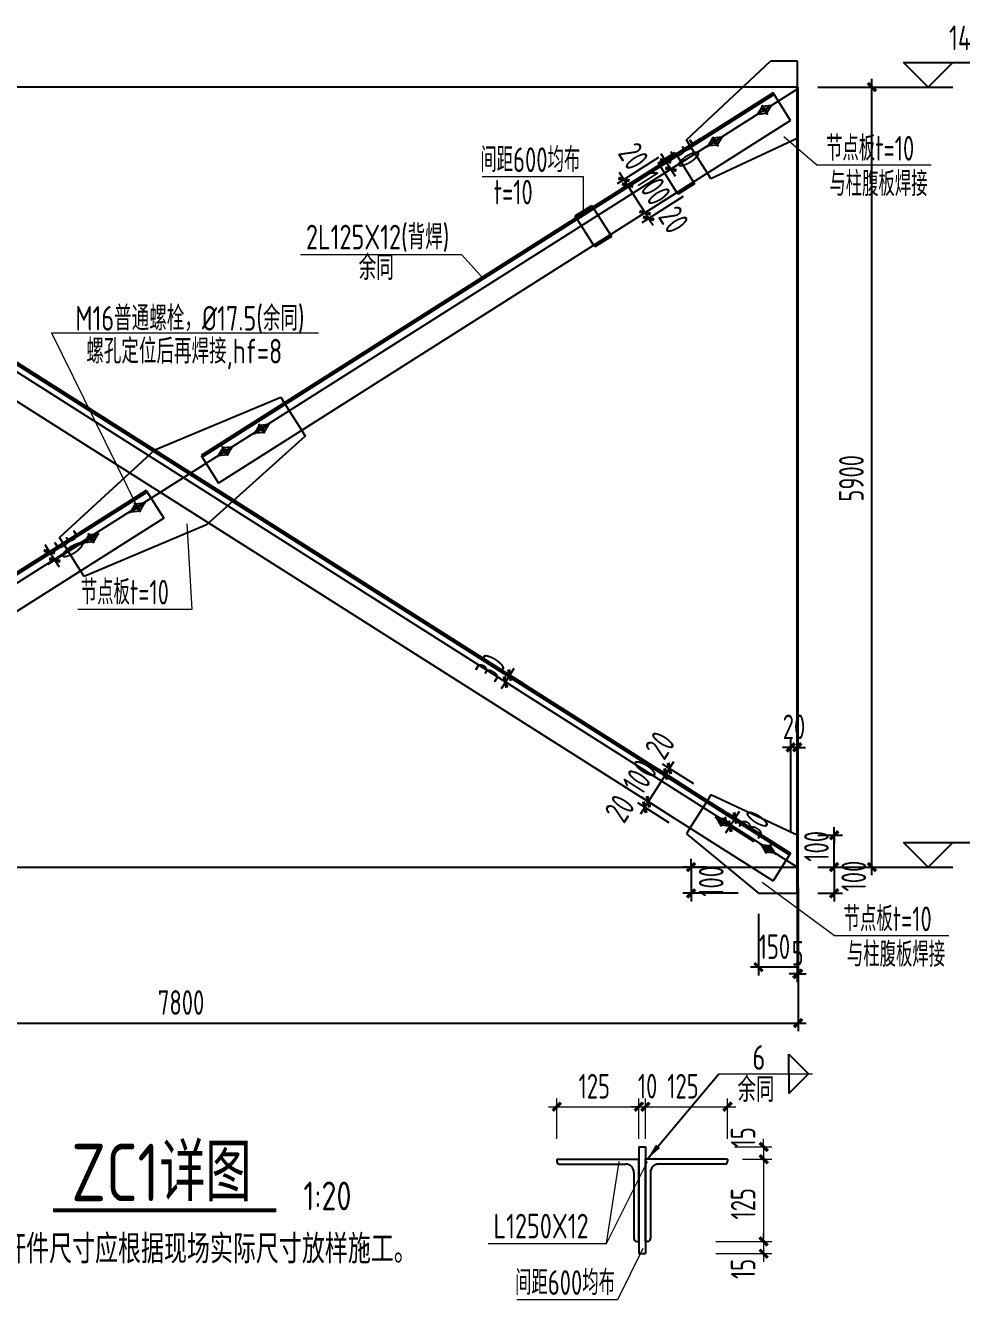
# Model space of a CAD drawing. Extents: x 19118 to 566552, y -1188739 to 92943.
# Drawn here: x 169896 to 187009, y -864428 to -841138 of the extents above; entities that cross this region are included whole.
import ezdxf
from ezdxf.enums import TextEntityAlignment as Align

# ---------------------------------------------------------------- set-up
doc = ezdxf.new("R2010")
doc.units = 0
doc.header["$LTSCALE"] = 1000
doc.header["$MEASUREMENT"] = 0
doc.linetypes.add('DASHED', pattern=[0.75, 0.5, -0.25])
doc.layers.get('0').update_dxf_attribs({"linetype": 'CONTINUOUS'})
doc.layers.get('Defpoints').update_dxf_attribs({"linetype": 'CONTINUOUS'})
for name, color, linetype in [('AXIS', 3, 'CONTINUOUS'), ('BOLT', 2, 'CONTINUOUS'), ('COLU', 7, 'CONTINUOUS'), ('DIM', 3, 'CONTINUOUS'), ('NUM', 7, 'CONTINUOUS'), ('Prof', 2, 'CONTINUOUS'), ('Profx', 9, 'DASHED'), ('TEXT', 7, 'CONTINUOUS'), ('THIN', 7, 'CONTINUOUS'), ('WELD', 7, 'CONTINUOUS')]:
    doc.layers.add(name, color=color, linetype=linetype)
doc.styles.get("Standard").update_dxf_attribs({"font": 'atssdeng.shx', "bigfont": 'atssdchn.shx'})
doc.styles.add('TSSD_Dimension', font='Tssdeng.shx', dxfattribs={"width": 0.7, "bigfont": 'hztxt.shx'})
doc.styles.add('TSSD_Label', font='tssdeng.shx', dxfattribs={"width": 0.6, "bigfont": 'hztxt.shx'})
doc.styles.add('TSSD_Rein', font='atssdeng.shx', dxfattribs={"width": 0.7, "bigfont": 'atssdchn.shx'})
doc.dimstyles.new('TSSD_25_100', dxfattribs={"dimtxt": 300, "dimasz": 100, "dimexe": 100, "dimexo": 250, "dimgap": 100, "dimtad": 1, "dimdec": 0, "dimlfac": 0.25, "dimzin": 0, "dimdsep": 46, "dimtxsty": 'TSSD_Dimension', "dimblk": 'ARCHTICK', "dimcen": 0, "dimdle": 100, "dimclrt": 7, "dimadec": 0, "dimazin": 0, "dimtfac": 1, "dimtdec": 0, "dimtix": 1, "dimtmove": 2, "dimatfit": 3, "dimfxl": 1, "dimtolj": 1, "dimtzin": 0, "dimarcsym": 0})
doc.dimstyles.new('TSSD_50_100', dxfattribs={"dimtxt": 300, "dimasz": 100, "dimexe": 100, "dimexo": 250, "dimgap": 100, "dimtad": 1, "dimdec": 0, "dimlfac": 0.5, "dimzin": 0, "dimdsep": 46, "dimtxsty": 'TSSD_Dimension', "dimblk": 'ARCHTICK', "dimcen": 0, "dimdle": 100, "dimclrt": 7, "dimadec": 0, "dimazin": 0, "dimtfac": 1, "dimtdec": 0, "dimtix": 1, "dimtmove": 2, "dimatfit": 3, "dimfxl": 1, "dimtolj": 1, "dimtzin": 0, "dimarcsym": 0})
doc.dimstyles.new('TSSD_LEADER_STYLE_200.0', dxfattribs={"dimtxt": 0.18, "dimasz": 200, "dimexe": 0.18, "dimexo": 0.0625, "dimgap": 0.09, "dimtad": 0, "dimtih": 1, "dimtoh": 1, "dimdec": 4, "dimzin": 0, "dimdsep": 46, "dimtxsty": 'Standard', "dimcen": 0.09, "dimadec": 0, "dimazin": 0, "dimtfac": 1, "dimtdec": 4, "dimtofl": 0, "dimtmove": 0, "dimatfit": 3, "dimfxl": 1, "dimtolj": 1, "dimtzin": 0, "dimarcsym": 0})

# ---------------------------------------------------------------- blocks, each defined once
blk = doc.blocks.new('_ArchTick')
at = {"color": 0, "linetype": 'ByBlock', "const_width": 0.4}
blk.add_lwpolyline([(-0.5, -0.5), (0.5, 0.5)], dxfattribs=at)
blk = doc.blocks.new('*D575')
at = {"layer": 'Defpoints', "color": 0}
for p in [(168821, -776432), (168831, -776432), (168831, -777733)]:
    blk.add_point(p, dxfattribs=at)
at = {"layer": 'DIM', "color": 0, "lineweight": -2}
for p, q in [((168821, -776682), (168821, -777833)), ((168831, -776682), (168831, -777833)), ((168821, -777733), (168721, -777733)), ((168821, -777733), (168831, -777733)), ((168831, -777733), (168931, -777733))]:
    blk.add_line(p, q, dxfattribs=at)
at = {"layer": 'DIM', "color": 0, "lineweight": -2, "xscale": 100, "yscale": 100, "zscale": 100}
blk.add_blockref('_ArchTick', (168821, -777733), dxfattribs=at)
at = {"layer": 'DIM', "color": 0, "lineweight": -2, "xscale": 100, "yscale": 100, "zscale": 100, "rotation": 180}
blk.add_blockref('_ArchTick', (168831, -777733), dxfattribs=at)
at = {"layer": 'DIM', "color": 7, "insert": (168826, -777483), "char_height": 300, "attachment_point": 5, "style": 'TSSD_Dimension'}
blk.add_mtext('\\A1;5', dxfattribs=at)
blk = doc.blocks.new('*D585')
at = {"layer": 'Defpoints', "color": 0}
for p in [(160340, -772187), (160404, -772288), (159706, -772589)]:
    blk.add_point(p, dxfattribs=at)
at = {"layer": 'DIM', "color": 0, "lineweight": -2}
for p, q in [((160129, -772321), (159622, -772642)), ((160193, -772422), (159686, -772744)), ((159706, -772589), (159653, -772504)), ((159771, -772690), (159706, -772589)), ((159771, -772690), (159824, -772775))]:
    blk.add_line(p, q, dxfattribs=at)
at = {"layer": 'DIM', "color": 0, "lineweight": -2, "xscale": 100, "yscale": 100, "zscale": 100}
for p, rotation in [((159706, -772589), 302.3820083407569), ((159771, -772690), 122.3820083407569)]:
    blk.add_blockref('_ArchTick', p, dxfattribs=dict(at, rotation=rotation))
at = {"layer": 'DIM', "color": 7, "insert": (159950, -772506), "char_height": 300, "attachment_point": 5, "rotation": 302.382, "style": 'TSSD_Dimension'}
blk.add_mtext('\\A1;30', dxfattribs=at)
blk = doc.blocks.new('_WELD004')
at = {"color": 0, "linetype": 'ByBlock'}
for p, q in [((0, 1), (1, 0)), ((0, 0), (0, 1))]:
    blk.add_line(p, q, dxfattribs=at)
blk = doc.blocks.new('*D586')
at = {"layer": 'Defpoints', "color": 0}
for p in [(167850, -767424), (167915, -767525), (167217, -767826)]:
    blk.add_point(p, dxfattribs=at)
at = {"layer": 'DIM', "color": 0, "lineweight": -2}
for p, q in [((167639, -767558), (167132, -767879)), ((167217, -767826), (167163, -767741)), ((167704, -767659), (167197, -767981)), ((167281, -767927), (167217, -767826)), ((167281, -767927), (167335, -768012))]:
    blk.add_line(p, q, dxfattribs=at)
at = {"layer": 'DIM', "color": 0, "lineweight": -2, "xscale": 100, "yscale": 100, "zscale": 100}
for p, rotation in [((167217, -767826), 302.3820083408102), ((167281, -767927), 122.3820083408101)]:
    blk.add_blockref('_ArchTick', p, dxfattribs=dict(at, rotation=rotation))
at = {"layer": 'DIM', "color": 7, "insert": (167460, -767743), "char_height": 300, "attachment_point": 5, "rotation": 302.382, "style": 'TSSD_Dimension'}
blk.add_mtext('\\A1;30', dxfattribs=at)
blk = doc.blocks.new('*D587')
at = {"layer": 'Defpoints', "color": 0}
for p in [(167600, -768057), (167643, -768124), (167009, -768526)]:
    blk.add_point(p, dxfattribs=at)
at = {"layer": 'DIM', "color": 0, "lineweight": -2}
for p, q in [((167389, -768191), (166882, -768512)), ((166966, -768458), (166913, -768374)), ((167432, -768258), (166925, -768580)), ((166966, -768458), (167009, -768526)), ((167009, -768526), (167063, -768611))]:
    blk.add_line(p, q, dxfattribs=at)
at = {"layer": 'DIM', "color": 0, "lineweight": -2, "xscale": 100, "yscale": 100, "zscale": 100}
for p, rotation in [((166966, -768458), 302.382008340789), ((167009, -768526), 122.382008340789)]:
    blk.add_blockref('_ArchTick', p, dxfattribs=dict(at, rotation=rotation))
at = {"layer": 'DIM', "color": 7, "insert": (167315, -768542), "char_height": 300, "attachment_point": 5, "rotation": 302.382, "style": 'TSSD_Dimension'}
blk.add_mtext('\\A1;20', dxfattribs=at)
blk = doc.blocks.new('*D588')
at = {"layer": 'Defpoints', "color": 0}
for p in [(167343, -767651), (167386, -767719), (166709, -768053)]:
    blk.add_point(p, dxfattribs=at)
at = {"layer": 'DIM', "color": 0, "lineweight": -2}
for p, q in [((167132, -767785), (166625, -768106)), ((167175, -767853), (166668, -768174)), ((166709, -768053), (166656, -767968)), ((166752, -768121), (166709, -768053)), ((166752, -768121), (166806, -768205))]:
    blk.add_line(p, q, dxfattribs=at)
at = {"layer": 'DIM', "color": 0, "lineweight": -2, "xscale": 100, "yscale": 100, "zscale": 100}
for p, rotation in [((166709, -768053), 302.3820083408688), ((166752, -768121), 122.3820083408688)]:
    blk.add_blockref('_ArchTick', p, dxfattribs=dict(at, rotation=rotation))
at = {"layer": 'DIM', "color": 7, "insert": (166825, -767769), "char_height": 300, "attachment_point": 5, "rotation": 302.382, "style": 'TSSD_Dimension'}
blk.add_mtext('\\A1;20', dxfattribs=at)
blk = doc.blocks.new('*D589')
at = {"layer": 'Defpoints', "color": 0}
for p in [(167386, -767719), (167600, -768057), (166752, -768121)]:
    blk.add_point(p, dxfattribs=at)
at = {"layer": 'DIM', "color": 0, "lineweight": -2}
for p, q in [((167175, -767853), (166668, -768174)), ((166752, -768121), (166698, -768036)), ((166966, -768458), (166752, -768121)), ((167389, -768191), (166882, -768512)), ((166966, -768458), (167020, -768543))]:
    blk.add_line(p, q, dxfattribs=at)
at = {"layer": 'DIM', "color": 0, "lineweight": -2, "xscale": 100, "yscale": 100, "zscale": 100}
for p, rotation in [((166752, -768121), 302.3820083407965), ((166966, -768458), 122.3820083407965)]:
    blk.add_blockref('_ArchTick', p, dxfattribs=dict(at, rotation=rotation))
at = {"layer": 'DIM', "color": 7, "insert": (167070, -768156), "char_height": 300, "attachment_point": 5, "rotation": 302.382, "style": 'TSSD_Dimension'}
blk.add_mtext('\\A1;100', dxfattribs=at)
blk = doc.blocks.new('*D590')
at = {"layer": 'Defpoints', "color": 0}
for p in [(168065, -775834), (168572, -776155), (168507, -776257)]:
    blk.add_point(p, dxfattribs=at)
at = {"layer": 'DIM', "color": 0, "lineweight": -2}
for p, q in [((168361, -776022), (167980, -775780)), ((168000, -775935), (168065, -775834)), ((168065, -775834), (168118, -775750)), ((168296, -776123), (167916, -775882)), ((168000, -775935), (167947, -776020))]:
    blk.add_line(p, q, dxfattribs=at)
at = {"layer": 'DIM', "color": 0, "lineweight": -2, "xscale": 100, "yscale": 100, "zscale": 100}
for p, rotation in [((168000, -775935), 57.61799165916015), ((168065, -775834), 237.6179916591601)]:
    blk.add_blockref('_ArchTick', p, dxfattribs=dict(at, rotation=rotation))
at = {"layer": 'DIM', "color": 7, "insert": (168295, -775907), "char_height": 300, "attachment_point": 5, "rotation": 57.618, "style": 'TSSD_Dimension'}
blk.add_mtext('\\A1;30', dxfattribs=at)
blk = doc.blocks.new('*D591')
at = {"layer": 'Defpoints', "color": 0}
for p in [(168741, -774973), (168741, -776263), (168821, -776263)]:
    blk.add_point(p, dxfattribs=at)
at = {"layer": 'DIM', "color": 0, "lineweight": -2}
for p, q in [((168741, -776013), (168741, -774873)), ((168821, -776013), (168821, -774873)), ((168741, -774973), (168641, -774973)), ((168821, -774973), (168741, -774973)), ((168821, -774973), (168921, -774973))]:
    blk.add_line(p, q, dxfattribs=at)
at = {"layer": 'DIM', "color": 0, "lineweight": -2, "xscale": 100, "yscale": 100, "zscale": 100}
blk.add_blockref('_ArchTick', (168741, -774973), dxfattribs=at)
at = {"layer": 'DIM', "color": 0, "lineweight": -2, "xscale": 100, "yscale": 100, "zscale": 100, "rotation": 180}
blk.add_blockref('_ArchTick', (168821, -774973), dxfattribs=at)
at = {"layer": 'DIM', "color": 7, "insert": (168781, -774723), "char_height": 300, "attachment_point": 5, "style": 'TSSD_Dimension'}
blk.add_mtext('\\A1;20', dxfattribs=at)
blk = doc.blocks.new('*D592')
at = {"layer": 'Defpoints', "color": 0}
for p in [(167220, -775298), (167727, -775619), (167770, -775552)]:
    blk.add_point(p, dxfattribs=at)
at = {"layer": 'DIM', "color": 0, "lineweight": -2}
for p, q in [((167559, -775418), (167178, -775177)), ((167263, -775230), (167220, -775298)), ((167263, -775230), (167316, -775146)), ((167516, -775485), (167136, -775244)), ((167220, -775298), (167166, -775382))]:
    blk.add_line(p, q, dxfattribs=at)
at = {"layer": 'DIM', "color": 0, "lineweight": -2, "xscale": 100, "yscale": 100, "zscale": 100}
for p, rotation in [((167220, -775298), 57.61799165916644), ((167263, -775230), 237.6179916591664)]:
    blk.add_blockref('_ArchTick', p, dxfattribs=dict(at, rotation=rotation))
at = {"layer": 'DIM', "color": 7, "insert": (167147, -774947), "char_height": 300, "attachment_point": 5, "rotation": 57.618, "style": 'TSSD_Dimension'}
blk.add_mtext('\\A1;20', dxfattribs=at)
blk = doc.blocks.new('*D593')
at = {"layer": 'Defpoints', "color": 0}
for p in [(167006, -775636), (167727, -775619), (167513, -775957)]:
    blk.add_point(p, dxfattribs=at)
at = {"layer": 'DIM', "color": 0, "lineweight": -2}
for p, q in [((167220, -775298), (167274, -775213)), ((167220, -775298), (167006, -775636)), ((167516, -775485), (167136, -775244)), ((167302, -775823), (166921, -775582)), ((167006, -775636), (166952, -775720))]:
    blk.add_line(p, q, dxfattribs=at)
at = {"layer": 'DIM', "color": 0, "lineweight": -2, "xscale": 100, "yscale": 100, "zscale": 100}
for p, rotation in [((167220, -775298), 237.6179916592054), ((167006, -775636), 57.61799165920537)]:
    blk.add_blockref('_ArchTick', p, dxfattribs=dict(at, rotation=rotation))
at = {"layer": 'DIM', "color": 7, "insert": (166902, -775333), "char_height": 300, "attachment_point": 5, "rotation": 57.618, "style": 'TSSD_Dimension'}
blk.add_mtext('\\A1;100', dxfattribs=at)
blk = doc.blocks.new('*D594')
at = {"layer": 'Defpoints', "color": 0}
for p in [(166963, -775703), (167513, -775957), (167470, -776025)]:
    blk.add_point(p, dxfattribs=at)
at = {"layer": 'DIM', "color": 0, "lineweight": -2}
for p, q in [((167259, -775891), (166878, -775650)), ((167302, -775823), (166921, -775582)), ((167006, -775636), (166963, -775703)), ((167006, -775636), (167059, -775551)), ((166963, -775703), (166909, -775788))]:
    blk.add_line(p, q, dxfattribs=at)
at = {"layer": 'DIM', "color": 0, "lineweight": -2, "xscale": 100, "yscale": 100, "zscale": 100}
for p, rotation in [((167006, -775636), 237.6179916591664), ((166963, -775703), 57.61799165916644)]:
    blk.add_blockref('_ArchTick', p, dxfattribs=dict(at, rotation=rotation))
at = {"layer": 'DIM', "color": 7, "insert": (166657, -775719), "char_height": 300, "attachment_point": 5, "rotation": 57.618, "style": 'TSSD_Dimension'}
blk.add_mtext('\\A1;20', dxfattribs=at)
blk = doc.blocks.new('新块GFHGHH')
at = {"layer": 'AXIS'}
for p, q in [((168830.8, -766927.1), (153823.2, -766927.1)), ((168820.8, -776431.9), (153833.2, -766927.1)), ((153833.2, -776431.9), (168831.5, -766944)), ((168820.8, -776431.9), (168820.8, -766927.1)), ((168830.8, -776832.1), (168830.8, -766927.1)), ((153833.2, -776431.9), (168820.8, -776431.9))]:
    blk.add_line(p, q, dxfattribs=at)
at = {"layer": 'BOLT'}
for p, q in [((168323.7, -767266), (168519.7, -767141.7)), ((168385.3, -767146.4), (168458.1, -767261.3)), ((168502.8, -767152.4), (168396, -767163.3)), ((168502.8, -767152.4), (168447.4, -767244.4)), ((168340.6, -767255.3), (168396, -767163.3)), ((168340.6, -767255.3), (168447.4, -767244.4)), ((167721.2, -767650.9), (167917.2, -767526.6)), ((167738.1, -767640.2), (167793.5, -767548.2)), ((167782.8, -767531.3), (167855.6, -767646.2)), ((167900.3, -767537.3), (167793.5, -767548.2)), ((167900.3, -767537.3), (167844.9, -767629.3)), ((167738.1, -767640.2), (167844.9, -767629.3)), ((162196.1, -771152), (162392.1, -771027.7)), ((162330.5, -771147.3), (162257.7, -771032.4)), ((162375.2, -771038.4), (162268.4, -771049.3)), ((162375.2, -771038.4), (162319.8, -771130.4)), ((162213, -771141.3), (162268.4, -771049.3)), ((162213, -771141.3), (162319.8, -771130.4)), ((161751.2, -771426.8), (161947.2, -771302.5)), ((161768.1, -771416.1), (161823.5, -771324.1)), ((161885.7, -771422.1), (161812.8, -771307.2)), ((161930.3, -771313.2), (161823.5, -771324.1)), ((161930.3, -771313.2), (161874.9, -771405.2)), ((161768.1, -771416.1), (161874.9, -771405.2)), ((160683.1, -772111.5), (160879.1, -771987.2)), ((160700, -772100.8), (160755.4, -772008.8)), ((160700, -772100.8), (160806.8, -772089.9)), ((160817.5, -772106.8), (160744.6, -771991.9)), ((160862.2, -771997.9), (160755.4, -772008.8)), ((160862.2, -771997.9), (160806.8, -772089.9)), ((160118.1, -772487.3), (160314.2, -772363)), ((160135, -772476.6), (160190.4, -772384.6)), ((160252.6, -772482.6), (160179.7, -772367.7)), ((160297.3, -772373.7), (160190.4, -772384.6)), ((160297.3, -772373.7), (160241.9, -772465.7)), ((160135, -772476.6), (160241.9, -772465.7)), ((167818, -775819.6), (168014, -775943.9)), ((167834.9, -775830.3), (167941.7, -775841.2)), ((167834.9, -775830.3), (167890.3, -775922.3)), ((167952.4, -775824.3), (167879.6, -775939.2)), ((167997.1, -775933.2), (167941.7, -775841.2)), ((167997.1, -775933.2), (167890.3, -775922.3)), ((168367, -776148.8), (168563, -776273.2)), ((168383.9, -776159.6), (168490.8, -776170.5)), ((168383.9, -776159.6), (168439.3, -776251.6)), ((168501.5, -776153.6), (168428.6, -776268.5)), ((168546.2, -776262.4), (168439.3, -776251.6)), ((168546.2, -776262.4), (168490.8, -776170.5))]:
    blk.add_line(p, q, dxfattribs=at)
at = {"layer": 'BOLT', "const_width": 32}
for points in [[(168408.2, -767212.4, -1), (168435.2, -767195.3, -1), (168408.2, -767212.4)], [(167805.7, -767597.4, -1), (167832.7, -767580.2, -1), (167805.7, -767597.4)], [(162280.6, -771098.4, 1), (162307.6, -771081.3, 1), (162280.6, -771098.4)], [(161835.7, -771373.2, 1), (161862.7, -771356.1, 1), (161835.7, -771373.2)], [(160767.6, -772057.9, 1), (160794.6, -772040.8, 1), (160767.6, -772057.9)], [(160202.6, -772433.7, 1), (160229.7, -772416.6, 1), (160202.6, -772433.7)], [(167902.5, -775873.2, -1), (167929.5, -775890.3, -1), (167902.5, -775873.2)], [(168451.5, -776202.4, -1), (168478.6, -776219.6, -1), (168451.5, -776202.4)]]:
    blk.add_lwpolyline(points, format="xyb", dxfattribs=at)
at = {"layer": 'COLU', "lineweight": 5}
for p, q in [((170454.3, -767879.9), (169061.8, -767879.9)), ((164979.4, -768018.1), (166211.9, -768018.1)), ((166211.9, -768018.1), (166211.9, -768445.6)), ((164998, -769261.3), (164730.7, -768964.7)), ((160052.9, -773289.8), (161445.4, -773289.8)), ((170668, -777270.9), (169275.5, -777270.9)), ((166634.9, -781702.1, 3940.4), (166942.8, -781077.5, 3940.4)), ((165402.3, -781702.1, 3940.4), (166634.9, -781702.1, 3940.4))]:
    blk.add_line(p, q, dxfattribs=at)
at = {"layer": 'DIM'}
for p, q in [((169731.2, -776531.9), (169731.2, -766827.1)), ((169070.8, -766927.1), (169831.2, -766927.1)), ((165434.2, -774284.2), (165180.7, -774123.4)), ((165487.8, -774199.7), (165234.3, -774038.9)), ((165318.8, -774092.5), (165265.2, -774177)), ((165318.8, -774092.5), (165372.4, -774008)), ((165265.2, -774177), (165211.6, -774261.5)), ((169271, -776043.9), (169271, -775943.8)), ((169070.9, -776043.9), (169371, -776043.9)), ((169070.9, -776043.9), (169371, -776043.9)), ((169271, -776431.9), (169271, -776043.9)), ((169271, -776043.9), (169271, -776143.9)), ((167711.8, -776431.9), (167426.3, -776431.9)), ((167526.3, -776431.9), (167526.3, -776331.8)), ((167526.3, -776431.9), (167526.3, -776752)), ((169070.8, -776431.9), (169831.2, -776431.9)), ((169070.9, -776431.9), (169371, -776431.9)), ((169070.9, -776431.9), (169371, -776431.9)), ((169271, -776431.9), (169271, -776331.8)), ((169271, -776431.9), (169271, -776752)), ((169271, -776431.9), (169271, -776531.9)), ((168099.4, -776752), (167426.3, -776752)), ((167526.3, -776752), (167526.3, -776852.1)), ((169070.9, -776752), (169371, -776752)), ((169271, -776752), (169271, -776852.1)), ((168349.5, -777002.1), (168349.5, -777752.5)), ((168830.8, -777082.2), (168830.8, -778432.9)), ((168349.5, -777652.5), (168249.5, -777652.5)), ((168820.8, -777652.5), (168349.5, -777652.5)), ((153723.1, -778332.8), (168930.8, -778332.8))]:
    blk.add_line(p, q, dxfattribs=at)
at = {"layer": 'DIM', "lineweight": 5}
for p, q in [((165890.3, -779742.5, 3940.4), (165890.3, -779252.4, 3940.4)), ((166890.8, -779742.5, 3940.4), (166890.8, -779252.4, 3940.4)), ((166890.8, -779742.4, 3940.4), (166890.8, -779252.4, 3940.4)), ((166970.9, -779742.4, 3940.4), (166970.9, -779252.4, 3940.4)), ((166970.9, -779742.5, 3940.4), (166970.9, -779252.4, 3940.4)), ((167971.4, -779742.5, 3940.4), (167971.4, -779252.4, 3940.4)), ((165790.3, -779352.4, 3940.4), (166990.8, -779352.4, 3940.4)), ((166890.8, -779352.4, 3940.4), (166790.8, -779352.4, 3940.4)), ((166870.9, -779352.4, 3940.4), (168071.4, -779352.4, 3940.4)), ((166890.8, -779352.4, 3940.4), (166970.9, -779352.4, 3940.4)), ((166970.9, -779352.4, 3940.4), (167070.9, -779352.4, 3940.4)), ((168055.2, -779842.5, 3940.4), (168511.5, -779842.5, 3940.4)), ((168411.5, -779842.5, 3940.4), (168411.5, -779742.5, 3940.4)), ((168411.5, -779842.5, 3940.4), (168411.5, -779992.5, 3940.4)), ((168411.5, -779892.5, 3940.4), (168411.5, -781093.1, 3940.4)), ((168155.3, -779992.5, 3940.4), (168511.5, -779992.5, 3940.4)), ((168155.3, -779992.5, 3940.4), (168511.5, -779992.5, 3940.4)), ((168411.5, -779992.5, 3940.4), (168411.5, -780092.5, 3940.4)), ((168411.5, -780993.1, 3940.4), (168411.5, -780893.1, 3940.4)), ((167830.3, -780993.1, 3940.4), (168511.5, -780993.1, 3940.4)), ((167830.3, -780993.1, 3940.4), (168511.5, -780993.1, 3940.4)), ((168411.5, -780993.1, 3940.4), (168411.5, -781143.1, 3940.4)), ((167830.3, -781143.1, 3940.4), (168511.5, -781143.1, 3940.4)), ((168411.5, -781143.1, 3940.4), (168411.5, -781243.1, 3940.4))]:
    blk.add_line(p, q, dxfattribs=at)
at = {"layer": 'NUM', "const_width": 50}
blk.add_lwpolyline([(159749.9, -780614.4), (162471.8, -780614.4)], dxfattribs=at)
at = {"layer": 'Prof', "color": 4}
for p, q in [((167469.6, -767570.7), (168500.6, -766606.9)), ((168500.6, -766606.9), (168820.8, -766606.9)), ((168820.8, -766606.9), (168820.8, -767552)), ((154127.6, -766995.3), (168740.7, -776262.6)), ((168526.4, -766995.3), (161553.9, -771417.1)), ((168740.7, -767333.2), (168526.4, -766995.3)), ((154114.7, -767015.6), (168727.9, -776282.9)), ((168539.3, -767015.6), (161566.7, -771437.4)), ((153913.2, -767333.2), (168526.4, -776600.6)), ((168740.7, -767333.2), (161768.2, -771755.1)), ((167512.5, -767638.3), (167469.6, -767570.7)), ((168820.8, -767552), (167769.7, -768043.8)), ((167127.9, -767853.8), (167330.6, -767725.2)), ((167330.6, -767725.2), (167343.5, -767745.4)), ((167140.7, -767874), (167127.9, -767853.8)), ((167557.8, -768083.4), (167570.7, -768103.7)), ((167769.7, -768043.8), (167726.8, -767976.2)), ((167367.9, -768232.3), (167355.1, -768212)), ((167570.7, -768103.7), (167367.9, -768232.3)), ((167435.5, -768189.4), (167422.6, -768169.1)), ((166114, -768496.8), (166316.7, -768368.2)), ((166316.7, -768368.2), (166329.6, -768388.4)), ((166126.8, -768517), (166114, -768496.8)), ((166354, -768875.3), (166341.1, -768855)), ((166556.8, -768746.7), (166354, -768875.3)), ((166543.9, -768726.4), (166556.8, -768746.7)), ((160992.7, -771349), (162524.9, -770706.5)), ((162524.9, -770706.5), (162567.8, -770774.1)), ((162825, -771179.7), (161619.9, -772259.9)), ((162782.1, -771112.1), (162825, -771179.7)), ((159829, -772416.2), (160992.7, -771349)), ((161553.9, -771417.1), (161768.2, -771755.1)), ((160885.8, -771840.8), (153913.2, -776262.6)), ((160898.6, -771861.1), (153926.1, -776282.9)), ((160885.8, -771840.8), (161100.1, -772178.8)), ((161100.1, -772178.8), (154127.6, -776600.6)), ((161619.9, -772259.9), (160129.1, -772889.4)), ((159871.9, -772483.8), (159829, -772416.2)), ((160129.1, -772889.4), (160086.2, -772821.8)), ((167769.8, -775551.8), (167727, -775619.4)), ((168820.8, -776043.9), (167769.7, -775552)), ((167512.5, -775957.6), (167469.6, -776025.2)), ((167469.6, -776025.2), (168349.5, -776752)), ((168820.8, -776752), (168820.8, -776043.9)), ((168740.7, -776262.6), (168526.4, -776600.6)), ((168349.5, -776752), (168820.8, -776752)), ((166890.8, -779842.5, 3940.4), (166970.9, -779842.5, 3940.4)), ((166890.8, -779842.5, 3940.4), (166890.8, -781143.1, 3940.4)), ((166970.9, -779842.5, 3940.4), (166970.9, -781143.1, 3940.4)), ((166890.8, -781143.1, 3940.4), (166970.9, -781143.1, 3940.4))]:
    blk.add_line(p, q, dxfattribs=at)
at = {"layer": 'Prof'}
for p, q in [((165890.3, -779992.5, 3940.4), (166890.8, -779992.5, 3940.4)), ((165890.3, -779992.5, 3940.4), (165890.3, -780019.2, 3940.4)), ((166890.8, -780993.1, 3940.4), (166890.8, -779992.5, 3940.4)), ((167971.4, -779992.5, 3940.4), (166970.9, -779992.5, 3940.4)), ((166970.9, -780993.1, 3940.4), (166970.9, -779992.5, 3940.4)), ((167971.4, -779992.5, 3940.4), (167971.4, -780019.2, 3940.4)), ((165923.7, -780052.6, 3940.4), (166730.8, -780052.6, 3940.4)), ((166830.8, -780152.6, 3940.4), (166830.8, -780959.7, 3940.4)), ((167030.9, -780152.6, 3940.4), (167030.9, -780959.7, 3940.4)), ((167938, -780052.6, 3940.4), (167131, -780052.6, 3940.4)), ((166864.2, -780993.1, 3940.4), (166890.8, -780993.1, 3940.4)), ((166997.6, -780993.1, 3940.4), (166970.9, -780993.1, 3940.4))]:
    blk.add_line(p, q, dxfattribs=at)
for centre, radius, start, end in [((165923.7, -780019.2, 3940.4), 33.4, 180, 270), ((167938, -780019.2, 3940.4), 33.4, 270, 0), ((166730.8, -780152.6, 3940.4), 100.1, 0, 90), ((167131, -780152.6, 3940.4), 100.1, 90, 180), ((166864.2, -780959.7, 3940.4), 33.4, 180, 270), ((166997.6, -780959.7, 3940.4), 33.4, 270, 0)]:
    blk.add_arc(centre, radius, start, end, dxfattribs=at)
at = {"layer": 'Profx', "color": 4}
for p, q in [((167343.5, -767745.4), (167557.8, -768083.4)), ((167726.8, -767976.2), (167512.5, -767638.3)), ((167355.1, -768212), (167140.7, -767874)), ((166329.6, -768388.4), (166543.9, -768726.4)), ((166341.1, -768855), (166126.8, -768517)), ((162567.8, -770774.1), (162782.1, -771112.1)), ((160086.2, -772821.8), (159871.9, -772483.8)), ((167727, -775619.4), (167512.6, -775957.3))]:
    blk.add_line(p, q, dxfattribs=at)
at = {"layer": 'TEXT', "lineweight": 5}
for p, q in [((169061.8, -767879.9), (168657.3, -767533.9)), ((162767.4, -768964.7), (164730.7, -768964.7)), ((159731.8, -769921.7, -7880.9), (160781.1, -772049.4)), ((159731.8, -769921.7, -7880.9), (162987.4, -769921.7, -7880.9)), ((161445.4, -773289.8), (161383.7, -772250.3)), ((169275.5, -777270.9), (168395.2, -776621.5)), ((166498.2, -781018, 3940.4), (166652.1, -780021.7, 3940.4)), ((166498.2, -781018, 3940.4), (166994.4, -780021.7, 3940.4)), ((165053.1, -781018, 3940.4), (166498.2, -781018, 3940.4))]:
    blk.add_line(p, q, dxfattribs=at)
at = {"layer": 'THIN'}
for p, q in [((170417.7, -766927.1), (170117.6, -766626.9)), ((170117.6, -766626.9), (170717.9, -766626.9)), ((170417.7, -766927.1), (170717.9, -766626.9)), ((170717.9, -766626.9), (171670.3, -766626.9)), ((169731.2, -766927.1), (170717.9, -766927.1)), ((170417.7, -766927.1), (170417.7, -766927.1)), ((170417.7, -776431.9), (170117.6, -776131.7)), ((170117.6, -776131.7), (170717.9, -776131.7)), ((170417.7, -776431.9), (170717.9, -776131.7)), ((170717.9, -776131.7), (171670.3, -776131.7)), ((169731.2, -776431.9), (170717.9, -776431.9)), ((170417.7, -776431.9), (170417.7, -776431.9))]:
    blk.add_line(p, q, dxfattribs=at)
at = {"layer": 'WELD', "lineweight": 5}
blk.add_line((167866.2, -778953, 3940.4), (169007, -778953, 3940.4), dxfattribs=at)
at = {"layer": 'DIM'}
for p, xscale, yscale, zscale, rotation in [((169731.2, -766927.1), 100, 100, 100, 90), ((165265.2, -774177), 100.0505002499913, 100.050500250014, 100.0505002500004, 57.61799165916641), ((165318.8, -774092.5), 100.0505002499913, 100.050500250014, 100.0505002500004, 237.6179916591664), ((169271, -776043.9), -100.050500250014, 100.050500250014, 100.0505002500004, 90), ((169271, -776043.9), -100.050500250014, 100.050500250014, 100.0505002500004, 270), ((167526.3, -776431.9), -100.050500250014, 100.050500250014, 100.0505002500004, 90), ((169271, -776431.9), -100.050500250014, 100.050500250014, 100.0505002500004, 90), ((169271, -776431.9), -100.050500250014, 100.050500250014, 100.0505002500004, 270), ((169731.2, -776431.9), 100, 100, 100, 270), ((167526.3, -776752), -100.050500250014, 100.050500250014, 100.0505002500004, 270), ((169271, -776752), -100.050500250014, 100.050500250014, 100.0505002500004, 270), ((168349.5, -777652.5), -100.050500250014, 100.050500250014, 100.0505002500004, 180)]:
    blk.add_blockref('_ArchTick', p, dxfattribs=dict(at, xscale=xscale, yscale=yscale, zscale=zscale, rotation=rotation))
at = {"layer": 'DIM', "xscale": 100.050500250014, "yscale": 100.050500250014, "zscale": 100.0505002500004}
blk.add_blockref('_ArchTick', (168830.8, -778332.8), dxfattribs=at)
at = {"layer": 'DIM', "lineweight": 5}
for p, xscale, yscale, zscale, rotation in [((165890.3, -779352.4, 3940.4), 100, 100, 100, 180), ((166970.9, -779352.4, 3940.4), 100.050500250014, 100.050500250014, 100.0505002500004, 180), ((166970.9, -779352.4, 3940.4), 100, 100, 100, 180), ((168411.5, -779842.5, 3940.4), 100, 100, 100, 270), ((168411.5, -779992.5, 3940.4), 100, 100, 100, 90), ((168411.5, -779992.5, 3940.4), 100, 100, 100, 90), ((168411.5, -780993.1, 3940.4), 100, 100, 100, 270), ((168411.5, -780993.1, 3940.4), 100, 100, 100, 270), ((168411.5, -781143.1, 3940.4), 100, 100, 100, 90)]:
    blk.add_blockref('_ArchTick', p, dxfattribs=dict(at, xscale=xscale, yscale=yscale, zscale=zscale, rotation=rotation))
for p, xscale, yscale, zscale in [((166890.8, -779352.4, 3940.4), 100, 100, 100), ((166890.8, -779352.4, 3940.4), 100.050500250014, 100.050500250014, 100.0505002500004), ((167971.4, -779352.4, 3940.4), 100, 100, 100)]:
    blk.add_blockref('_ArchTick', p, dxfattribs=dict(at, xscale=xscale, yscale=yscale, zscale=zscale))
at = {"layer": 'WELD', "xscale": 240.1212005999987, "yscale": 240.1212005999987, "zscale": 240.1212006000005}
blk.add_blockref('_WELD004', (168720.1, -778953, 3940.4), dxfattribs=at)
at = {"layer": 'WELD', "xscale": -240.1212005999987, "yscale": 240.1212005999987, "zscale": 240.1212006000005, "rotation": 180}
blk.add_blockref('_WELD004', (168720.1, -778953, 3940.4), dxfattribs=at)
at = {"layer": 'DIM', "color": 7, "style": 'TSSD_Dimension', "width": 0.7}
for s, height, rotation, p in [('5900', 300, 90, (169631.2, -771978.3)), ('30', 300.15, 57.61799, (165133.9, -774197.2)), ('100', 300.15, 90, (169205.1, -776366.8)), ('100', 300.15, 90, (167922.8, -776793.9)), ('100', 300.15, 90, (169659.6, -776729.3)), ('15', 300, 90, (168311.4, -779848.3, 3940.4)), ('125', 300, 90, (168311.5, -780727, 3940.4)), ('15', 300, 90, (168311.4, -781452.5, 3940.4))]:
    blk.add_text(s, height=height, rotation=rotation, dxfattribs=at).set_placement(p)
for s, height, p in [('150', 300.15, (168350.8, -777552.4)), ('7800', 300.15, (161028, -778232.8)), ('125', 300, (166156.4, -779252.4, 3940.4)), ('10', 300.15, (166878.3, -779252.4, 3940.4)), ('125', 300, (167236.9, -779252.4, 3940.4))]:
    blk.add_text(s, height=height, dxfattribs=at).set_placement(p)
at = {"layer": 'TEXT', "lineweight": 5}
for s, height, style, width, p in [('节点板t=10', 300.15, 'TSSD_Rein', 0.7, (169172.4, -767822.3)), ('间距600均布', 300.15, 'TSSD_Rein', 0.7, (164958.7, -767961.7)), ('与柱腹板焊接', 300.15, 'TSSD_Rein', 0.7, (169212, -768254.9)), ('t=10', 300.15, 'TSSD_Rein', 0.7, (165121.4, -768356.6)), ('2L125X12(背焊)', 300.152, 'TSSD_Rein', 0.75, (162832.6, -768904.1)), ('余同', 300.15, 'TSSD_Rein', 0.75, (163475.5, -769276.3)), ('节点板t=10', 300.15, 'TSSD_Rein', 0.7, (160088.4, -773232.2)), ('节点板t=10', 300.15, 'TSSD_Rein', 0.7, (169386, -777213.3)), ('与柱腹板焊接', 300.15, 'TSSD_Rein', 0.7, (169425.7, -777645.9)), ('6', 300.2, 'TSSD_Label', 0.75, (168275.5, -778902.9, 3940.4)), ('余同', 300.15, 'TSSD_Label', 0.75, (168092.6, -779293.5, 3940.4)), ('1:20', 350.18, 'TSSD_Label', 0.8, (162801.5, -780614.4)), ('L1250X12', 300.15, 'TSSD_Rein', 0.75, (165118.3, -780957.5, 3940.4)), ('注：1、杆件尺寸应根据现场实际尺寸放样施工。', 350.177, 'TSSD_Label', 0.8, (158167.2, -781262.3)), ('间距600均布', 300.15, 'TSSD_Rein', 0.7, (165381.6, -781645.7, 3940.4))]:
    blk.add_text(s, height=height, dxfattribs=dict(at, style=style, width=width)).set_placement(p)
at = {"layer": 'TEXT', "lineweight": 5, "style": 'TSSD_Rein', "width": 0.75}
for s, p in [('M16普通螺栓，%%C17.5(余同)', (160022.6, -769743.8, -7880.9)), ('螺孔定位后再焊接,hf=8', (160155.6, -770145.2, -7880.9))]:
    blk.add_text(s, height=300.152, dxfattribs=at).set_placement(p, align=Align.MIDDLE_LEFT)
at = {"layer": 'TEXT', "lineweight": 5, "style": 'TSSD_Label', "width": 0.8}
blk.add_text('ZC1详图', height=700.35, dxfattribs=at).set_placement((161071, -780116.1), align=Align.MIDDLE)
at = {"layer": 'THIN', "style": 'TSSD_Label', "width": 0.75}
blk.add_text('14.000', height=300.15, dxfattribs=at).set_placement((171445.2, -766566.9), align=Align.BOTTOM_RIGHT)
at = {"layer": 'DIM'}
for base, p1, p2, angle, picture, middle in [((166709.2, -768052.9), (167385.7, -767718.6), (167342.9, -767651.1), 122.38201, '*D588', (166825.4, -767769.2)), ((167009.3, -768526.1), (167600.1, -768056.6), (167642.9, -768124.2), 302.38201, '*D587', (167315.5, -768541.9)), ((167220, -775297.9), (167769.8, -775551.8), (167727, -775619.4), 237.61799, '*D592', (167146.7, -774946.5)), ((166962.8, -775703.4), (167512.6, -775957.3), (167469.8, -776024.9), 237.61799, '*D594', (166656.6, -775719.3)), ((168064.8, -775834), (168507.4, -776256.9), (168571.7, -776155.5), 57.61799, '*D590', (168295.3, -775907))]:
    dim = blk.add_linear_dim(base=base, p1=p1, p2=p2, angle=angle, dimstyle='TSSD_25_100', dxfattribs=at)
    dim.commit()
    dim.dimension.update_dxf_attribs({"geometry": picture, "text_midpoint": middle, "dimtype": 129})
for p1, p2, distance, picture, middle in [((167914.8, -767525.3), (167850.5, -767423.9), 750.4, '*D586', (167460, -767742.6)), ((167600.1, -768056.6), (167385.7, -767718.6), 750.4, '*D589', (167070.3, -768155.6)), ((160404.3, -772288.3), (160340, -772186.9), 750.4, '*D585', (159949.6, -772505.6)), ((167727, -775619.4), (167512.6, -775957.3), -600.3, '*D593', (166901.7, -775333))]:
    dim = blk.add_aligned_dim(p1=p1, p2=p2, distance=distance, dimstyle='TSSD_25_100', dxfattribs=at)
    dim.commit()
    dim.dimension.update_dxf_attribs({"geometry": picture, "text_midpoint": middle})
dim = blk.add_linear_dim(base=(168740.7, -774973.1), p1=(168820.8, -776262.6), p2=(168740.7, -776262.6), angle=180, text='20', dimstyle='TSSD_25_100', dxfattribs=at)
dim.commit()
dim.dimension.update_dxf_attribs({"geometry": '*D591', "text_midpoint": (168780.7, -774723.1)})
dim = blk.add_linear_dim(base=(168830.8, -777732.5), p1=(168820.8, -776431.9), p2=(168830.8, -776431.9), dimstyle='TSSD_50_100', dxfattribs=at)
dim.commit()
dim.dimension.update_dxf_attribs({"geometry": '*D575', "text_midpoint": (168825.8, -777482.5)})
at = {"layer": 'WELD', "lineweight": 5}
blk.add_leader([(166995.2, -779988.2, 3940.4), (167866.2, -778953, 3940.4)], dimstyle='TSSD_LEADER_STYLE_200.0', dxfattribs=at)

msp = doc.modelspace()

# ---------------------------------------------------------------- block references
at = {"xscale": 1.5, "yscale": 1.5, "zscale": 1.5}
msp.add_blockref('新块GFHGHH', (-69225.81, 308125.52), dxfattribs=at)

doc.saveas('drawing.dxf')
